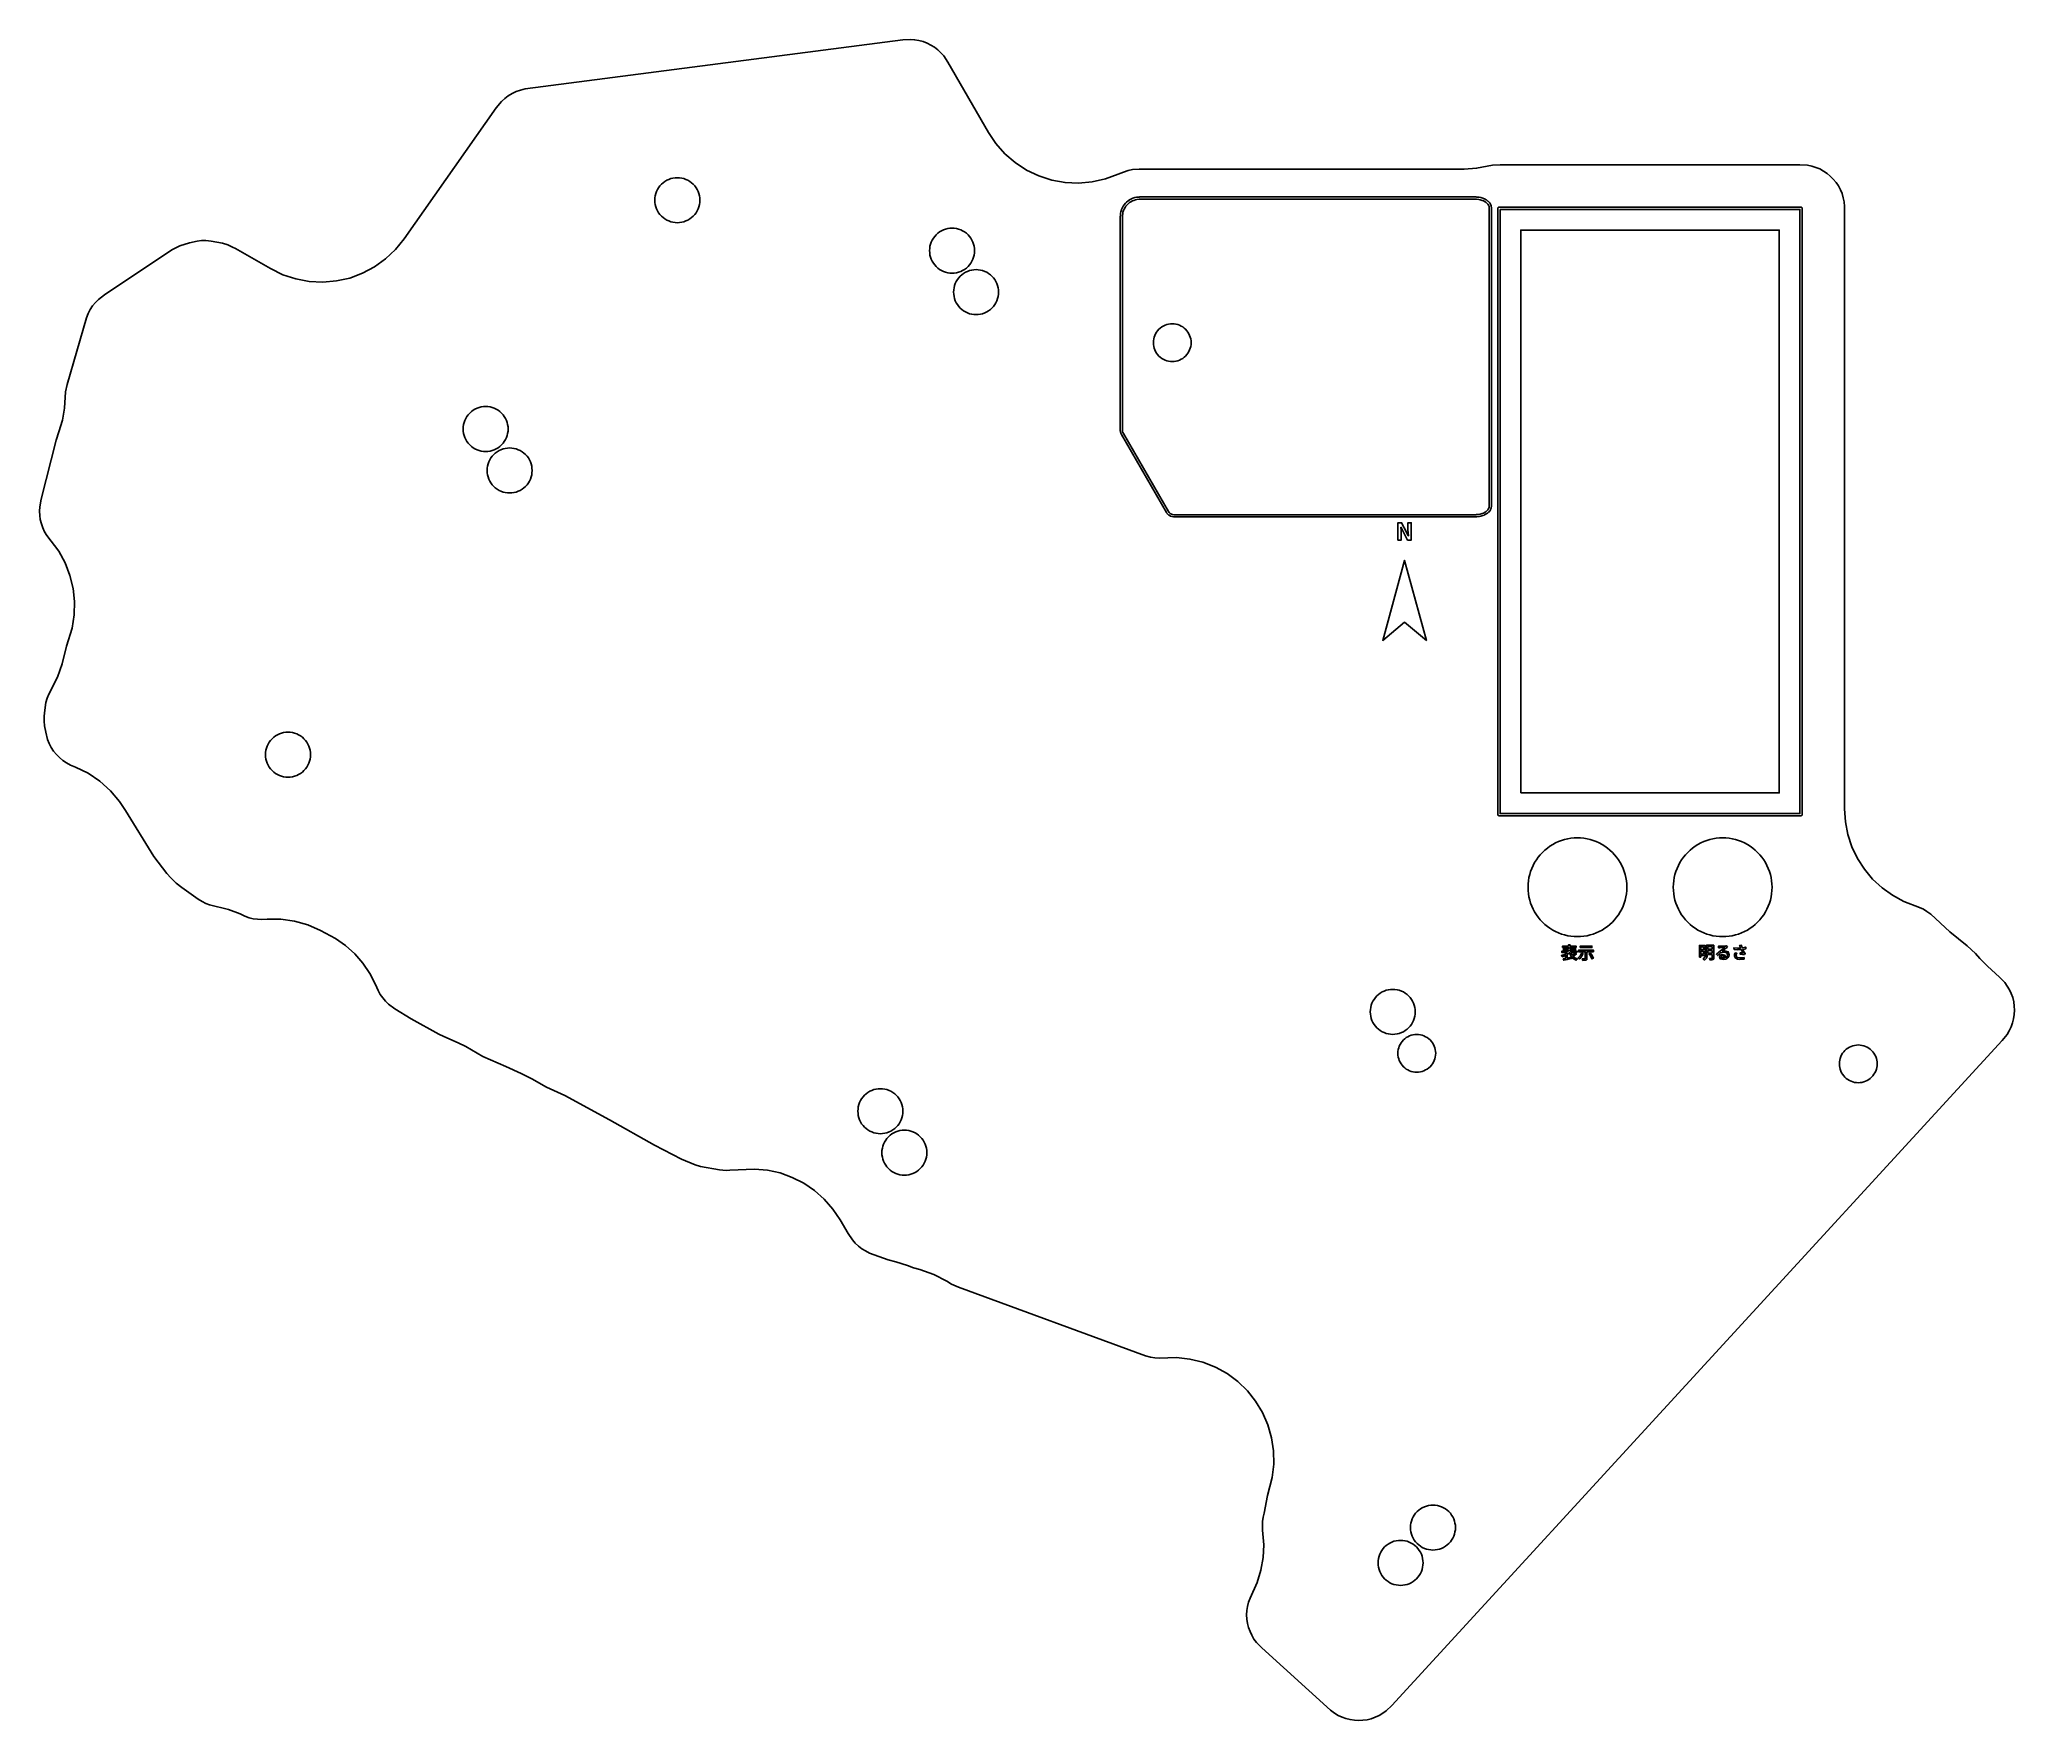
# Model space of a CAD drawing. Header units: millimetres. Extents: x 3 to 275, y 3 to 234.
import ezdxf

# ---------------------------------------------------------------- set-up
doc = ezdxf.new("R2010")
doc.units = ezdxf.units.MM
for name, color, linetype in [('CUT', 1, 'Continuous'), ('ENGRAVE_DARK', 7, 'Continuous'), ('ENGRAVE_LIGHT', 8, 'Continuous')]:
    doc.layers.add(name, color=color, linetype=linetype)

msp = doc.modelspace()

# ---------------------------------------------------------------- linework, layer by layer
at = {"layer": 'CUT'}
for points in [[(5.68, 180.49), (6.15, 182.07), (6.44, 183.71), (6.58, 185.98), (6.79, 186.98), (9.47, 196.17), (9.71, 196.78), (9.99, 197.31), (10.31, 197.81), (10.69, 198.27), (11.11, 198.69), (11.96, 199.35), (21.22, 205.54), (21.76, 205.83), (22.34, 206.08), (23.67, 206.51), (24.72, 206.75), (25.31, 206.81), (25.91, 206.81), (26.63, 206.74), (28.19, 206.43), (28.93, 206.2), (29.57, 205.92), (29.98, 205.7), (34.8, 202.94), (36.5, 202.11), (38.28, 201.52), (40.13, 201.18), (42.01, 201.09), (43.88, 201.25), (45.72, 201.65), (47.48, 202.31), (49.14, 203.19), (50.67, 204.28), (52.04, 205.58), (53.22, 207.04), (65.9, 225.09), (66.6, 225.95), (67.06, 226.37), (67.55, 226.75), (68.08, 227.07), (68.64, 227.33), (69.23, 227.54), (69.89, 227.69), (121.89, 234.44), (122.94, 234.5), (123.52, 234.46), (124.1, 234.36), (124.67, 234.21), (125.22, 234), (125.74, 233.74), (126.24, 233.43), (126.71, 233.08), (127.14, 232.67), (127.52, 232.23), (128.11, 231.36), (133.68, 221.71), (134.72, 220.16), (135.96, 218.76), (137.37, 217.54), (138.94, 216.52), (140.62, 215.71), (142.4, 215.14), (144.23, 214.8), (146.1, 214.72), (147.96, 214.88), (149.78, 215.29), (151.53, 215.94), (152.26, 216.25), (152.91, 216.45), (153.54, 216.58), (154.45, 216.66), (199.19, 216.66), (200.9, 216.76), (203.11, 217.18), (204.16, 217.25), (245.42, 217.25), (246.47, 217.18), (247.05, 217.06), (247.61, 216.89), (248.15, 216.67), (248.67, 216.39), (249.16, 216.06), (249.61, 215.69), (250.03, 215.27), (250.4, 214.82), (250.73, 214.33), (251.01, 213.81), (251.23, 213.27), (251.4, 212.71), (251.52, 212.13), (251.58, 211.5), (251.59, 128.53), (251.7, 126.76), (252.04, 125.02), (252.59, 123.33), (253.35, 121.73), (254.31, 120.24), (255.44, 118.88), (256.75, 117.68), (258.19, 116.65), (259.75, 115.81), (261.9, 114.98), (262.43, 114.73), (262.93, 114.42), (263.44, 114.03), (266.09, 111.59), (268.47, 109.68), (269.59, 108.63), (270.19, 107.95), (271.24, 106.89), (272.9, 105.39), (273.63, 104.62), (273.98, 104.15), (274.28, 103.64), (274.53, 103.11), (274.73, 102.55), (274.87, 101.98), (274.95, 101.39), (274.98, 100.81), (274.95, 100.22), (274.86, 99.63), (274.71, 99.06), (274.51, 98.51), (274.26, 97.98), (273.95, 97.47), (273.29, 96.65), (189.21, 5.06), (188.44, 4.34), (187.97, 3.99), (187.47, 3.69), (186.94, 3.45), (186.38, 3.25), (185.82, 3.11), (185.24, 3.03), (184.65, 3), (184.07, 3.03), (183.49, 3.12), (182.92, 3.26), (182.37, 3.46), (181.84, 3.71), (181.34, 4.01), (180.77, 4.44), (171.33, 12.99), (170.6, 13.75), (170.25, 14.22), (169.95, 14.73), (169.7, 15.26), (169.5, 15.81), (169.35, 16.38), (169.27, 16.97), (169.24, 17.55), (169.27, 18.14), (169.36, 18.72), (169.5, 19.29), (169.7, 19.85), (170.69, 22), (171.21, 23.69), (171.52, 25.44), (171.6, 27.21), (171.43, 29.23), (171.4, 29.81), (171.43, 30.4), (171.52, 30.98), (171.66, 31.54), (172.1, 33.97), (172.75, 36.46), (172.96, 38.29), (172.94, 40.13), (172.67, 41.94), (172.16, 43.71), (171.43, 45.4), (170.48, 46.98), (169.34, 48.41), (168.02, 49.69), (166.54, 50.78), (164.93, 51.67), (163.21, 52.34), (161.43, 52.78), (159.6, 52.98), (157.17, 52.92), (156.59, 52.95), (156.01, 53.05), (155.33, 53.23), (129.57, 62.66), (128.59, 63.1), (127.93, 63.5), (126.14, 64.44), (124.22, 65.11), (123.36, 65.35), (122.55, 65.66), (120.93, 66.15), (119.87, 66.43), (117.32, 67.38), (116.74, 67.66), (116.24, 67.97), (115.77, 68.33), (115.34, 68.73), (114.95, 69.18), (114.35, 70.05), (113.25, 71.95), (112.26, 73.44), (111.08, 74.79), (109.74, 75.98), (108.27, 76.99), (106.67, 77.8), (104.98, 78.4), (103.24, 78.78), (101.45, 78.93), (98.05, 78.77), (97.56, 78.76), (96.66, 78.83), (94.05, 79.31), (93.28, 79.54), (91.43, 80.31), (87.7, 82.21), (81.5, 85.72), (75.36, 89.07), (72.82, 90.22), (70.79, 91.35), (69.32, 92.08), (67.2, 93.07), (64.05, 94.44), (61.7, 95.81), (60.66, 96.33), (58.69, 97.18), (57.97, 97.53), (54.17, 99.63), (51.94, 101.02), (51.08, 101.65), (50.65, 102.06), (50.26, 102.52), (49.92, 103), (49.63, 103.52), (49.26, 104.37), (48.49, 105.88), (47.54, 107.29), (46.42, 108.57), (45.16, 109.71), (43.78, 110.69), (41.69, 111.8), (39.95, 112.56), (38.13, 113.08), (36.24, 113.35), (34.34, 113.37), (33.62, 113.32), (33.03, 113.34), (32.44, 113.42), (31.86, 113.56), (31.29, 113.76), (30.64, 114.07), (29.02, 114.7), (26.41, 115.35), (25.9, 115.53), (25.4, 115.77), (24.84, 116.1), (22.58, 117.7), (21.81, 118.33), (21.08, 119.06), (20.53, 119.66), (18.76, 121.98), (14.83, 128.33), (14.01, 129.54), (12.76, 131.03), (11.32, 132.34), (9.71, 133.44), (7.96, 134.3), (7.29, 134.58), (6.72, 134.89), (6.22, 135.22), (5.75, 135.6), (5.33, 136.03), (4.95, 136.5), (4.62, 137), (4.35, 137.53), (4.12, 138.09), (3.86, 139.13), (3.71, 139.99), (3.64, 140.64), (3.65, 141.3), (3.72, 142.16), (3.89, 143.21), (4.06, 143.77), (4.28, 144.32), (5.48, 146.68), (6.11, 148.54), (6.74, 150.97), (7.49, 153.43), (7.77, 155.25), (7.82, 157.09), (7.62, 158.91), (7.19, 160.7), (6.53, 162.41), (5.65, 164.02), (4.02, 166.21), (3.71, 166.72), (3.46, 167.25), (3.26, 167.81), (3.11, 168.38), (3.03, 168.97), (3, 169.56), (3.03, 170.15), (3.22, 171.2), (5.29, 179.34), (5.68, 180.49)], [(93.93, 212.37), (93.92, 212.68), (93.87, 212.98), (93.8, 213.27), (93.7, 213.56), (93.57, 213.83), (93.41, 214.09), (93.23, 214.34), (93.02, 214.56), (92.8, 214.77), (92.55, 214.95), (92.29, 215.11), (92.02, 215.24), (91.73, 215.34), (91.44, 215.41), (91.14, 215.46), (90.83, 215.47), (90.53, 215.46), (90.23, 215.41), (89.93, 215.34), (89.65, 215.24), (89.37, 215.11), (89.11, 214.95), (88.87, 214.77), (88.64, 214.56), (88.44, 214.34), (88.25, 214.09), (88.1, 213.83), (87.97, 213.56), (87.87, 213.27), (87.79, 212.98), (87.75, 212.68), (87.73, 212.37), (87.75, 212.07), (87.79, 211.77), (87.87, 211.47), (87.97, 211.18), (88.1, 210.91), (88.25, 210.65), (88.44, 210.4), (88.64, 210.18), (88.87, 209.97), (89.11, 209.79), (89.37, 209.64), (89.65, 209.51), (89.93, 209.4), (90.23, 209.33), (90.53, 209.29), (90.83, 209.27), (91.14, 209.29), (91.44, 209.33), (91.73, 209.4), (92.02, 209.51), (92.29, 209.64), (92.55, 209.79), (92.8, 209.97), (93.02, 210.18), (93.23, 210.4), (93.41, 210.65), (93.57, 210.91), (93.7, 211.18), (93.8, 211.47), (93.87, 211.77), (93.92, 212.07), (93.93, 212.37)], [(131.77, 205.42), (131.76, 205.72), (131.71, 206.03), (131.64, 206.32), (131.54, 206.61), (131.41, 206.88), (131.25, 207.14), (131.07, 207.39), (130.87, 207.61), (130.64, 207.82), (130.4, 208), (130.13, 208.15), (129.86, 208.29), (129.57, 208.39), (129.28, 208.46), (128.98, 208.51), (128.67, 208.52), (128.37, 208.51), (128.07, 208.46), (127.77, 208.39), (127.49, 208.29), (127.21, 208.15), (126.95, 208), (126.71, 207.82), (126.48, 207.61), (126.28, 207.39), (126.1, 207.14), (125.94, 206.88), (125.81, 206.61), (125.71, 206.32), (125.63, 206.03), (125.59, 205.72), (125.57, 205.42), (125.59, 205.12), (125.63, 204.82), (125.71, 204.52), (125.81, 204.23), (125.94, 203.96), (126.1, 203.7), (126.28, 203.45), (126.48, 203.23), (126.71, 203.02), (126.95, 202.84), (127.21, 202.69), (127.49, 202.56), (127.77, 202.45), (128.07, 202.38), (128.37, 202.34), (128.67, 202.32), (128.98, 202.34), (129.28, 202.38), (129.57, 202.45), (129.86, 202.56), (130.13, 202.69), (130.4, 202.84), (130.64, 203.02), (130.87, 203.23), (131.07, 203.45), (131.25, 203.7), (131.41, 203.96), (131.54, 204.23), (131.64, 204.52), (131.71, 204.82), (131.76, 205.12), (131.77, 205.42)], [(206.99, 130.75), (242.59, 130.75), (242.59, 208.25), (206.99, 208.25), (206.99, 130.75)], [(135.08, 199.71), (135.07, 200.01), (135.02, 200.31), (134.95, 200.61), (134.84, 200.9), (134.71, 201.17), (134.56, 201.43), (134.38, 201.68), (134.17, 201.9), (133.95, 202.11), (133.7, 202.29), (133.44, 202.44), (133.17, 202.57), (132.88, 202.68), (132.58, 202.75), (132.28, 202.79), (131.98, 202.81), (131.68, 202.79), (131.38, 202.75), (131.08, 202.68), (130.79, 202.57), (130.52, 202.44), (130.26, 202.29), (130.01, 202.11), (129.79, 201.9), (129.58, 201.68), (129.4, 201.43), (129.25, 201.17), (129.12, 200.9), (129.01, 200.61), (128.94, 200.31), (128.9, 200.01), (128.88, 199.71), (128.9, 199.41), (128.94, 199.1), (129.01, 198.81), (129.12, 198.52), (129.25, 198.25), (129.4, 197.99), (129.58, 197.74), (129.79, 197.52), (130.01, 197.31), (130.26, 197.13), (130.52, 196.98), (130.79, 196.85), (131.08, 196.74), (131.38, 196.67), (131.68, 196.62), (131.98, 196.61), (132.28, 196.62), (132.58, 196.67), (132.88, 196.74), (133.17, 196.85), (133.44, 196.98), (133.7, 197.13), (133.95, 197.31), (134.17, 197.52), (134.38, 197.74), (134.56, 197.99), (134.71, 198.25), (134.84, 198.52), (134.95, 198.81), (135.02, 199.1), (135.07, 199.41), (135.08, 199.71)], [(161.59, 192.75), (161.58, 193.01), (161.54, 193.26), (161.48, 193.51), (161.39, 193.75), (161.28, 193.98), (161.15, 194.19), (161, 194.4), (160.83, 194.59), (160.64, 194.76), (160.43, 194.91), (160.22, 195.04), (159.99, 195.15), (159.74, 195.24), (159.5, 195.3), (159.25, 195.34), (158.99, 195.35), (158.74, 195.34), (158.48, 195.3), (158.24, 195.24), (158, 195.15), (157.76, 195.04), (157.55, 194.91), (157.34, 194.76), (157.15, 194.59), (156.98, 194.4), (156.83, 194.19), (156.7, 193.98), (156.59, 193.75), (156.5, 193.51), (156.44, 193.26), (156.4, 193.01), (156.39, 192.75), (156.4, 192.5), (156.44, 192.24), (156.5, 192), (156.59, 191.76), (156.7, 191.52), (156.83, 191.31), (156.98, 191.1), (157.15, 190.91), (157.34, 190.74), (157.55, 190.59), (157.76, 190.46), (158, 190.35), (158.24, 190.26), (158.48, 190.2), (158.74, 190.16), (158.99, 190.15), (159.25, 190.16), (159.5, 190.2), (159.74, 190.26), (159.99, 190.35), (160.22, 190.46), (160.43, 190.59), (160.64, 190.74), (160.83, 190.91), (161, 191.1), (161.15, 191.31), (161.28, 191.52), (161.39, 191.76), (161.48, 192), (161.54, 192.24), (161.58, 192.5), (161.59, 192.75)], [(67.53, 180.86), (67.52, 181.16), (67.47, 181.47), (67.4, 181.76), (67.3, 182.05), (67.17, 182.32), (67.01, 182.58), (66.83, 182.83), (66.63, 183.05), (66.4, 183.26), (66.16, 183.44), (65.89, 183.59), (65.62, 183.72), (65.33, 183.83), (65.04, 183.9), (64.74, 183.95), (64.43, 183.96), (64.13, 183.95), (63.83, 183.9), (63.53, 183.83), (63.25, 183.72), (62.97, 183.59), (62.71, 183.44), (62.47, 183.26), (62.24, 183.05), (62.04, 182.83), (61.86, 182.58), (61.7, 182.32), (61.57, 182.05), (61.47, 181.76), (61.39, 181.47), (61.35, 181.16), (61.33, 180.86), (61.35, 180.56), (61.39, 180.26), (61.47, 179.96), (61.57, 179.67), (61.7, 179.4), (61.86, 179.14), (62.04, 178.89), (62.24, 178.67), (62.47, 178.46), (62.71, 178.28), (62.97, 178.13), (63.25, 178), (63.53, 177.89), (63.83, 177.82), (64.13, 177.78), (64.43, 177.76), (64.74, 177.78), (65.04, 177.82), (65.33, 177.89), (65.62, 178), (65.89, 178.13), (66.16, 178.28), (66.4, 178.46), (66.63, 178.67), (66.83, 178.89), (67.01, 179.14), (67.17, 179.4), (67.3, 179.67), (67.4, 179.96), (67.47, 180.26), (67.52, 180.56), (67.53, 180.86)], [(70.84, 175.15), (70.82, 175.45), (70.78, 175.75), (70.71, 176.05), (70.6, 176.33), (70.47, 176.61), (70.32, 176.87), (70.14, 177.11), (69.93, 177.34), (69.71, 177.54), (69.46, 177.73), (69.2, 177.88), (68.93, 178.01), (68.64, 178.11), (68.34, 178.19), (68.04, 178.23), (67.74, 178.25), (67.43, 178.23), (67.13, 178.19), (66.84, 178.11), (66.55, 178.01), (66.28, 177.88), (66.02, 177.73), (65.77, 177.54), (65.55, 177.34), (65.34, 177.11), (65.16, 176.87), (65, 176.61), (64.87, 176.33), (64.77, 176.05), (64.7, 175.75), (64.65, 175.45), (64.64, 175.15), (64.65, 174.84), (64.7, 174.54), (64.77, 174.25), (64.87, 173.96), (65, 173.69), (65.16, 173.43), (65.34, 173.18), (65.55, 172.96), (65.77, 172.75), (66.02, 172.57), (66.28, 172.41), (66.55, 172.28), (66.84, 172.18), (67.13, 172.11), (67.43, 172.06), (67.74, 172.05), (68.04, 172.06), (68.34, 172.11), (68.64, 172.18), (68.93, 172.28), (69.2, 172.41), (69.46, 172.57), (69.71, 172.75), (69.93, 172.96), (70.14, 173.18), (70.32, 173.43), (70.47, 173.69), (70.6, 173.96), (70.71, 174.25), (70.78, 174.54), (70.82, 174.84), (70.84, 175.15)], [(40.33, 136.01), (40.31, 136.31), (40.27, 136.61), (40.2, 136.91), (40.09, 137.2), (39.96, 137.47), (39.81, 137.73), (39.63, 137.98), (39.42, 138.2), (39.2, 138.41), (38.95, 138.59), (38.69, 138.74), (38.42, 138.87), (38.13, 138.98), (37.83, 139.05), (37.53, 139.09), (37.23, 139.11), (36.92, 139.09), (36.62, 139.05), (36.33, 138.98), (36.04, 138.87), (35.77, 138.74), (35.51, 138.59), (35.26, 138.41), (35.04, 138.2), (34.83, 137.98), (34.65, 137.73), (34.49, 137.47), (34.36, 137.2), (34.26, 136.91), (34.19, 136.61), (34.14, 136.31), (34.13, 136.01), (34.14, 135.71), (34.19, 135.4), (34.26, 135.11), (34.36, 134.82), (34.49, 134.55), (34.65, 134.29), (34.83, 134.04), (35.04, 133.82), (35.26, 133.61), (35.51, 133.43), (35.77, 133.28), (36.04, 133.15), (36.33, 133.04), (36.62, 132.97), (36.92, 132.92), (37.23, 132.91), (37.53, 132.92), (37.83, 132.97), (38.13, 133.04), (38.42, 133.15), (38.69, 133.28), (38.95, 133.43), (39.2, 133.61), (39.42, 133.82), (39.63, 134.04), (39.81, 134.29), (39.96, 134.55), (40.09, 134.82), (40.2, 135.11), (40.27, 135.4), (40.31, 135.71), (40.33, 136.01)], [(221.53, 118.64), (221.46, 119.08), (221.36, 119.51), (221.23, 119.94), (221.07, 120.35), (220.89, 120.76), (220.68, 121.15), (220.44, 121.53), (220.18, 121.89), (219.9, 122.23), (219.6, 122.56), (219.27, 122.86), (218.93, 123.15), (218.57, 123.4), (218.19, 123.64), (217.8, 123.85), (217.39, 124.03), (216.98, 124.19), (216.55, 124.32), (216.12, 124.42), (215.68, 124.49), (215.23, 124.54), (214.79, 124.55), (214.35, 124.54), (213.9, 124.49), (213.46, 124.42), (213.03, 124.32), (212.6, 124.19), (212.19, 124.03), (211.78, 123.85), (211.39, 123.64), (211.01, 123.4), (210.65, 123.15), (210.31, 122.86), (209.98, 122.56), (209.68, 122.23), (209.4, 121.89), (209.14, 121.53), (208.9, 121.15), (208.69, 120.76), (208.51, 120.35), (208.35, 119.94), (208.22, 119.51), (208.12, 119.08), (208.05, 118.64), (208, 118.2), (207.99, 117.75), (208, 117.31), (208.05, 116.86), (208.12, 116.42), (208.22, 115.99), (208.35, 115.56), (208.51, 115.15), (208.69, 114.74), (208.9, 114.35), (209.14, 113.97), (209.4, 113.61), (209.68, 113.27), (209.98, 112.94), (210.31, 112.64), (210.65, 112.36), (211.01, 112.1), (211.39, 111.86), (211.78, 111.65), (212.19, 111.47), (212.6, 111.31), (213.03, 111.18), (213.46, 111.08), (213.9, 111.01), (214.35, 110.96), (214.79, 110.95), (215.23, 110.96), (215.68, 111.01), (216.12, 111.08), (216.55, 111.18), (216.98, 111.31), (217.39, 111.47), (217.8, 111.65), (218.19, 111.86), (218.57, 112.1), (218.93, 112.36), (219.27, 112.64), (219.6, 112.94), (219.9, 113.27), (220.18, 113.61), (220.44, 113.97), (220.68, 114.35), (220.89, 114.74), (221.07, 115.15), (221.23, 115.56), (221.36, 115.99), (221.46, 116.42), (221.53, 116.86), (221.58, 117.31), (221.59, 117.75), (221.58, 118.2), (221.53, 118.64)], [(241.58, 118.2), (241.53, 118.64), (241.46, 119.08), (241.36, 119.51), (241.23, 119.94), (241.07, 120.35), (240.89, 120.76), (240.68, 121.15), (240.44, 121.53), (240.18, 121.89), (239.9, 122.23), (239.6, 122.56), (239.27, 122.86), (238.93, 123.15), (238.57, 123.4), (238.19, 123.64), (237.8, 123.85), (237.39, 124.03), (236.98, 124.19), (236.55, 124.32), (236.12, 124.42), (235.68, 124.49), (235.23, 124.54), (234.79, 124.55), (234.35, 124.54), (233.9, 124.49), (233.46, 124.42), (233.03, 124.32), (232.6, 124.19), (232.19, 124.03), (231.78, 123.85), (231.39, 123.64), (231.01, 123.4), (230.65, 123.15), (230.31, 122.86), (229.98, 122.56), (229.68, 122.23), (229.4, 121.89), (229.14, 121.53), (228.9, 121.15), (228.69, 120.76), (228.51, 120.35), (228.35, 119.94), (228.22, 119.51), (228.12, 119.08), (228.05, 118.64), (228, 118.2), (227.99, 117.75), (228, 117.31), (228.05, 116.86), (228.12, 116.42), (228.22, 115.99), (228.35, 115.56), (228.51, 115.15), (228.69, 114.74), (228.9, 114.35), (229.14, 113.97), (229.4, 113.61), (229.68, 113.27), (229.98, 112.94), (230.31, 112.64), (230.65, 112.36), (231.01, 112.1), (231.39, 111.86), (231.78, 111.65), (232.19, 111.47), (232.6, 111.31), (233.03, 111.18), (233.46, 111.08), (233.9, 111.01), (234.35, 110.96), (234.79, 110.95), (235.23, 110.96), (235.68, 111.01), (236.12, 111.08), (236.55, 111.18), (236.98, 111.31), (237.39, 111.47), (237.8, 111.65), (238.19, 111.86), (238.57, 112.1), (238.93, 112.36), (239.27, 112.64), (239.6, 112.94), (239.9, 113.27), (240.18, 113.61), (240.44, 113.97), (240.68, 114.35), (240.89, 114.74), (241.07, 115.15), (241.23, 115.56), (241.36, 115.99), (241.46, 116.42), (241.53, 116.86), (241.58, 117.31), (241.59, 117.75), (241.58, 118.2)], [(192.46, 100.59), (192.45, 100.9), (192.4, 101.2), (192.33, 101.49), (192.22, 101.78), (192.09, 102.05), (191.94, 102.31), (191.76, 102.56), (191.55, 102.78), (191.33, 102.99), (191.08, 103.17), (190.82, 103.33), (190.55, 103.46), (190.26, 103.56), (189.97, 103.63), (189.66, 103.68), (189.36, 103.69), (189.06, 103.68), (188.76, 103.63), (188.46, 103.56), (188.17, 103.46), (187.9, 103.33), (187.64, 103.17), (187.39, 102.99), (187.17, 102.78), (186.96, 102.56), (186.78, 102.31), (186.63, 102.05), (186.5, 101.78), (186.39, 101.49), (186.32, 101.2), (186.28, 100.9), (186.26, 100.59), (186.28, 100.29), (186.32, 99.99), (186.39, 99.69), (186.5, 99.41), (186.63, 99.13), (186.78, 98.87), (186.96, 98.63), (187.17, 98.4), (187.39, 98.2), (187.64, 98.01), (187.9, 97.86), (188.17, 97.73), (188.46, 97.63), (188.76, 97.55), (189.06, 97.51), (189.36, 97.49), (189.66, 97.51), (189.97, 97.55), (190.26, 97.63), (190.55, 97.73), (190.82, 97.86), (191.08, 98.01), (191.33, 98.2), (191.55, 98.4), (191.76, 98.63), (191.94, 98.87), (192.09, 99.13), (192.22, 99.41), (192.33, 99.69), (192.4, 99.99), (192.45, 100.29), (192.46, 100.59)], [(195.27, 94.88), (195.25, 95.13), (195.22, 95.39), (195.15, 95.63), (195.07, 95.87), (194.96, 96.11), (194.83, 96.32), (194.68, 96.53), (194.51, 96.72), (194.32, 96.89), (194.11, 97.04), (193.89, 97.17), (193.66, 97.28), (193.42, 97.37), (193.17, 97.43), (192.92, 97.47), (192.67, 97.48), (192.41, 97.47), (192.16, 97.43), (191.91, 97.37), (191.67, 97.28), (191.44, 97.17), (191.22, 97.04), (191.02, 96.89), (190.83, 96.72), (190.66, 96.53), (190.51, 96.32), (190.37, 96.11), (190.26, 95.87), (190.18, 95.63), (190.12, 95.39), (190.08, 95.13), (190.07, 94.88), (190.08, 94.62), (190.12, 94.37), (190.18, 94.13), (190.26, 93.88), (190.37, 93.65), (190.51, 93.44), (190.66, 93.23), (190.83, 93.04), (191.02, 92.87), (191.22, 92.72), (191.44, 92.59), (191.67, 92.48), (191.91, 92.39), (192.16, 92.33), (192.41, 92.29), (192.67, 92.28), (192.92, 92.29), (193.17, 92.33), (193.42, 92.39), (193.66, 92.48), (193.89, 92.59), (194.11, 92.72), (194.32, 92.87), (194.51, 93.04), (194.68, 93.23), (194.83, 93.44), (194.96, 93.65), (195.07, 93.88), (195.15, 94.13), (195.22, 94.37), (195.25, 94.62), (195.27, 94.88)], [(256.07, 93.43), (256.05, 93.69), (256.02, 93.94), (255.96, 94.19), (255.87, 94.43), (255.76, 94.66), (255.63, 94.88), (255.48, 95.08), (255.31, 95.27), (255.12, 95.44), (254.91, 95.59), (254.69, 95.73), (254.46, 95.83), (254.22, 95.92), (253.97, 95.98), (253.72, 96.02), (253.47, 96.03), (253.21, 96.02), (252.96, 95.98), (252.71, 95.92), (252.47, 95.83), (252.24, 95.73), (252.02, 95.59), (251.82, 95.44), (251.63, 95.27), (251.46, 95.08), (251.31, 94.88), (251.17, 94.66), (251.07, 94.43), (250.98, 94.19), (250.92, 93.94), (250.88, 93.69), (250.87, 93.43), (250.88, 93.18), (250.92, 92.92), (250.98, 92.68), (251.07, 92.44), (251.17, 92.21), (251.31, 91.99), (251.46, 91.78), (251.63, 91.59), (251.82, 91.42), (252.02, 91.27), (252.24, 91.14), (252.47, 91.03), (252.71, 90.94), (252.96, 90.88), (253.21, 90.84), (253.47, 90.83), (253.72, 90.84), (253.97, 90.88), (254.22, 90.94), (254.46, 91.03), (254.69, 91.14), (254.91, 91.27), (255.12, 91.42), (255.31, 91.59), (255.48, 91.78), (255.63, 91.99), (255.76, 92.21), (255.87, 92.44), (255.96, 92.68), (256.02, 92.92), (256.05, 93.18), (256.07, 93.43)], [(121.9, 86.91), (121.89, 87.22), (121.84, 87.52), (121.77, 87.81), (121.67, 88.1), (121.54, 88.37), (121.38, 88.63), (121.2, 88.88), (120.99, 89.1), (120.77, 89.31), (120.52, 89.49), (120.26, 89.65), (119.99, 89.78), (119.7, 89.88), (119.41, 89.95), (119.11, 90), (118.8, 90.01), (118.5, 90), (118.2, 89.95), (117.9, 89.88), (117.62, 89.78), (117.34, 89.65), (117.08, 89.49), (116.83, 89.31), (116.61, 89.1), (116.41, 88.88), (116.22, 88.63), (116.07, 88.37), (115.94, 88.1), (115.84, 87.81), (115.76, 87.52), (115.72, 87.22), (115.7, 86.91), (115.72, 86.61), (115.76, 86.31), (115.84, 86.01), (115.94, 85.73), (116.07, 85.45), (116.22, 85.19), (116.41, 84.95), (116.61, 84.72), (116.83, 84.52), (117.08, 84.33), (117.34, 84.18), (117.62, 84.05), (117.9, 83.95), (118.2, 83.87), (118.5, 83.83), (118.8, 83.81), (119.11, 83.83), (119.41, 83.87), (119.7, 83.95), (119.99, 84.05), (120.26, 84.18), (120.52, 84.33), (120.77, 84.52), (120.99, 84.72), (121.2, 84.95), (121.38, 85.19), (121.54, 85.45), (121.67, 85.73), (121.77, 86.01), (121.84, 86.31), (121.89, 86.61), (121.9, 86.91)], [(125.19, 81.5), (125.15, 81.8), (125.07, 82.1), (124.97, 82.39), (124.84, 82.66), (124.68, 82.92), (124.5, 83.17), (124.3, 83.39), (124.07, 83.6), (123.83, 83.78), (123.57, 83.93), (123.29, 84.06), (123.01, 84.17), (122.71, 84.24), (122.41, 84.29), (122.11, 84.3), (121.8, 84.29), (121.5, 84.24), (121.21, 84.17), (120.92, 84.06), (120.65, 83.93), (120.39, 83.78), (120.14, 83.6), (119.92, 83.39), (119.71, 83.17), (119.53, 82.92), (119.37, 82.66), (119.24, 82.39), (119.14, 82.1), (119.07, 81.8), (119.02, 81.5), (119.01, 81.2), (119.02, 80.9), (119.07, 80.6), (119.14, 80.3), (119.24, 80.01), (119.37, 79.74), (119.53, 79.48), (119.71, 79.23), (119.92, 79.01), (120.14, 78.8), (120.39, 78.62), (120.65, 78.47), (120.92, 78.34), (121.21, 78.23), (121.5, 78.16), (121.8, 78.11), (122.11, 78.1), (122.41, 78.11), (122.71, 78.16), (123.01, 78.23), (123.29, 78.34), (123.57, 78.47), (123.83, 78.62), (124.07, 78.8), (124.3, 79.01), (124.5, 79.23), (124.68, 79.48), (124.84, 79.74), (124.97, 80.01), (125.07, 80.3), (125.15, 80.6), (125.19, 80.9), (125.21, 81.2), (125.19, 81.5)], [(197.99, 29.57), (197.98, 29.88), (197.93, 30.18), (197.86, 30.47), (197.76, 30.76), (197.63, 31.03), (197.47, 31.29), (197.29, 31.54), (197.09, 31.76), (196.86, 31.97), (196.62, 32.15), (196.36, 32.31), (196.08, 32.44), (195.79, 32.54), (195.5, 32.61), (195.2, 32.66), (194.89, 32.67), (194.59, 32.66), (194.29, 32.61), (193.99, 32.54), (193.71, 32.44), (193.43, 32.31), (193.17, 32.15), (192.93, 31.97), (192.7, 31.76), (192.5, 31.54), (192.32, 31.29), (192.16, 31.03), (192.03, 30.76), (191.93, 30.47), (191.85, 30.18), (191.81, 29.88), (191.79, 29.57), (191.81, 29.27), (191.85, 28.97), (191.93, 28.67), (192.03, 28.39), (192.16, 28.11), (192.32, 27.85), (192.5, 27.61), (192.7, 27.38), (192.93, 27.18), (193.17, 26.99), (193.43, 26.84), (193.71, 26.71), (193.99, 26.61), (194.29, 26.53), (194.59, 26.49), (194.89, 26.47), (195.2, 26.49), (195.5, 26.53), (195.79, 26.61), (196.08, 26.71), (196.36, 26.84), (196.62, 26.99), (196.86, 27.18), (197.09, 27.38), (197.29, 27.61), (197.47, 27.85), (197.63, 28.11), (197.76, 28.39), (197.86, 28.67), (197.93, 28.97), (197.98, 29.27), (197.99, 29.57)], [(193.52, 25.01), (193.47, 25.31), (193.4, 25.61), (193.3, 25.89), (193.17, 26.17), (193.01, 26.43), (192.83, 26.68), (192.63, 26.9), (192.4, 27.1), (192.16, 27.29), (191.89, 27.44), (191.62, 27.57), (191.33, 27.68), (191.04, 27.75), (190.74, 27.79), (190.43, 27.81), (190.13, 27.79), (189.83, 27.75), (189.53, 27.68), (189.25, 27.57), (188.97, 27.44), (188.71, 27.29), (188.47, 27.1), (188.24, 26.9), (188.04, 26.68), (187.86, 26.43), (187.7, 26.17), (187.57, 25.89), (187.47, 25.61), (187.39, 25.31), (187.35, 25.01), (187.33, 24.71), (187.35, 24.4), (187.39, 24.1), (187.47, 23.81), (187.57, 23.52), (187.7, 23.25), (187.86, 22.99), (188.04, 22.74), (188.24, 22.52), (188.47, 22.31), (188.71, 22.13), (188.97, 21.97), (189.25, 21.84), (189.53, 21.74), (189.83, 21.67), (190.13, 21.62), (190.43, 21.61), (190.74, 21.62), (191.04, 21.67), (191.33, 21.74), (191.62, 21.84), (191.89, 21.97), (192.16, 22.13), (192.4, 22.31), (192.63, 22.52), (192.83, 22.74), (193.01, 22.99), (193.17, 23.25), (193.3, 23.52), (193.4, 23.81), (193.47, 24.1), (193.52, 24.4), (193.53, 24.71), (193.52, 25.01)]]:
    msp.add_lwpolyline(points, close=True, dxfattribs=at)
at = {"layer": 'ENGRAVE_DARK'}
for points in [[(191.47, 166.56), (191.45, 166.99), (191.45, 167.94), (191.9, 167.94), (191.9, 165.56), (191.41, 165.56), (190.73, 166.83), (190.49, 167.34), (190.47, 167.34), (190.52, 166.94), (190.54, 166.52), (190.54, 165.56), (190.08, 165.56), (190.08, 167.94), (190.57, 167.94), (191.26, 166.67), (191.5, 166.16), (191.51, 166.16), (191.47, 166.56)], [(190.99, 154.25), (187.99, 151.75), (190.99, 162.75), (193.99, 151.75), (190.99, 154.25)], [(213.43, 108.76), (212.66, 108.76), (212.66, 108.95), (213.56, 108.95), (213.56, 109.12), (212.85, 109.12), (212.85, 109.3), (213.56, 109.3), (213.56, 109.46), (212.75, 109.46), (212.75, 109.64), (213.56, 109.64), (213.56, 109.82), (213.78, 109.82), (213.78, 109.64), (214.61, 109.64), (214.61, 109.46), (213.78, 109.46), (213.78, 109.3), (214.52, 109.3), (214.52, 109.12), (213.78, 109.12), (213.78, 108.95), (214.69, 108.95), (214.69, 108.76), (213.9, 108.76), (213.97, 108.57), (214.07, 108.4), (214.29, 108.55), (214.48, 108.7), (214.65, 108.57), (214.42, 108.4), (214.17, 108.26), (214.42, 108.02), (214.77, 107.88), (214.69, 107.79), (214.62, 107.69), (214, 108.04), (213.7, 108.74), (213.55, 108.61), (213.37, 108.48), (213.37, 108), (213.91, 108.13), (213.94, 107.93), (213.38, 107.8), (212.9, 107.69), (212.83, 107.89), (213.15, 107.95), (213.15, 108.36), (212.94, 108.25), (212.72, 108.18), (212.66, 108.27), (212.58, 108.35), (213.04, 108.51), (213.43, 108.76)], [(215.81, 107.69), (215.54, 107.68), (215.51, 107.8), (215.46, 107.91), (215.69, 107.91), (215.81, 107.91), (215.86, 107.92), (215.87, 107.95), (215.87, 108.88), (214.96, 108.88), (214.96, 109.1), (217, 109.1), (217, 108.88), (216.1, 108.88), (216.1, 107.95), (216.09, 107.79), (215.98, 107.72), (215.81, 107.69)], [(215.17, 109.44), (215.17, 109.66), (216.79, 109.66), (216.79, 109.44), (215.17, 109.44)], [(231.58, 108.14), (231.58, 109.73), (232.36, 109.73), (232.36, 108.34), (231.78, 108.34), (231.78, 108.14), (231.58, 108.14)], [(231.78, 109.15), (232.15, 109.15), (232.15, 109.53), (231.78, 109.53), (231.78, 109.15)], [(232.15, 108.54), (232.15, 108.95), (231.78, 108.95), (231.78, 108.54), (232.15, 108.54)], [(233.28, 107.95), (233.33, 107.95), (233.34, 108), (233.34, 108.47), (232.72, 108.47), (232.6, 108.05), (232.28, 107.72), (232.21, 107.8), (232.12, 107.86), (232.53, 108.37), (232.55, 108.95), (232.55, 109.77), (233.56, 109.77), (233.56, 108), (233.54, 107.84), (233.45, 107.78), (233.3, 107.74), (233.04, 107.74), (233.01, 107.84), (232.96, 107.95), (233.17, 107.94), (233.28, 107.95)], [(232.76, 108.81), (232.75, 108.66), (233.34, 108.66), (233.34, 109.02), (232.76, 109.02), (232.76, 108.95), (232.76, 108.81)], [(232.76, 109.22), (233.34, 109.22), (233.34, 109.57), (232.76, 109.57), (232.76, 109.22)], [(235.46, 109.52), (235.39, 109.47), (235.32, 109.42), (235.06, 109.21), (234.75, 108.96), (234.89, 108.99), (235.03, 109), (235.56, 108.88), (235.7, 108.44), (235.66, 108.18), (235.25, 107.84), (234.89, 107.81), (234.47, 107.88), (234.36, 108.16), (234.44, 108.41), (234.74, 108.49), (235.11, 108.39), (235.22, 108.08), (235.42, 108.21), (235.46, 108.44), (235.36, 108.74), (234.96, 108.82), (234.49, 108.73), (234.11, 108.35), (233.94, 108.52), (234.26, 108.79), (234.54, 109.03), (234.8, 109.24), (235.05, 109.45), (234.73, 109.44), (234.41, 109.42), (234.33, 109.42), (234.24, 109.41), (234.24, 109.65), (234.33, 109.64), (234.42, 109.64), (234.8, 109.65), (235.19, 109.66), (235.29, 109.67), (235.34, 109.68), (235.46, 109.52)], [(237.42, 109.6), (237.48, 109.4), (237.73, 109.44), (237.97, 109.51), (238, 109.28), (237.79, 109.23), (237.55, 109.19), (237.67, 108.95), (237.79, 108.77), (237.84, 108.69), (237.9, 108.63), (237.78, 108.47), (237.52, 108.51), (237.21, 108.53), (237.22, 108.73), (237.42, 108.71), (237.58, 108.69), (237.46, 108.91), (237.33, 109.17), (236.9, 109.15), (236.36, 109.18), (236.35, 109.41), (236.85, 109.37), (237.25, 109.38), (237.19, 109.56), (237.17, 109.65), (237.13, 109.75), (237.38, 109.78), (237.42, 109.6)], [(215.33, 108.68), (215.56, 108.62), (215.36, 108.21), (215.1, 107.89), (215, 107.96), (214.89, 108.02), (215.16, 108.31), (215.33, 108.68)], [(216.84, 108.33), (216.99, 107.99), (216.77, 107.89), (216.63, 108.23), (216.39, 108.6), (216.59, 108.69), (216.84, 108.33)], [(234.93, 108.02), (235.01, 108.03), (234.94, 108.25), (234.74, 108.31), (234.61, 108.28), (234.57, 108.18), (234.63, 108.05), (234.85, 108.02), (234.93, 108.02)], [(237.77, 108.09), (237.75, 107.86), (237.52, 107.83), (237.15, 107.81), (236.83, 107.84), (236.45, 108.08), (236.41, 108.3), (236.44, 108.5), (236.53, 108.71), (236.76, 108.66), (236.67, 108.5), (236.65, 108.34), (236.74, 108.09), (237.16, 108.04), (237.51, 108.05), (237.77, 108.09)]]:
    msp.add_lwpolyline(points, close=True, dxfattribs=at)
at = {"layer": 'ENGRAVE_LIGHT'}
for points in [[(151.91, 180.28), (151.91, 180.29), (151.91, 180.31), (151.86, 180.47), (151.86, 180.49), (151.86, 180.5), (151.84, 180.67), (151.84, 180.69), (151.84, 210.11), (151.84, 210.12), (151.85, 210.21), (151.85, 210.22), (151.88, 210.56), (151.88, 210.58), (151.92, 210.77), (151.92, 210.78), (152.01, 211.06), (152.01, 211.08), (152.09, 211.26), (152.09, 211.27), (152.23, 211.53), (152.24, 211.54), (152.35, 211.71), (152.36, 211.72), (152.54, 211.94), (152.55, 211.96), (152.69, 212.09), (152.7, 212.1), (152.93, 212.29), (152.94, 212.3), (153.1, 212.41), (153.12, 212.42), (153.38, 212.55), (153.39, 212.56), (153.57, 212.63), (153.58, 212.64), (153.86, 212.73), (153.88, 212.73), (154.07, 212.77), (154.09, 212.77), (154.43, 212.8), (154.43, 212.8), (154.53, 212.81), (154.54, 212.81), (200.81, 212.81), (200.82, 212.81), (200.92, 212.8), (200.93, 212.8), (201.27, 212.77), (201.28, 212.77), (201.47, 212.73), (201.49, 212.73), (201.77, 212.64), (201.78, 212.63), (201.96, 212.56), (201.98, 212.55), (202.24, 212.42), (202.25, 212.41), (202.41, 212.3), (202.42, 212.29), (202.52, 212.21), (202.53, 212.2), (202.69, 212.04), (202.7, 212.03), (202.71, 212.02), (202.82, 211.83), (202.83, 211.81), (202.84, 211.8), (202.91, 211.59), (202.91, 211.57), (202.91, 211.56), (202.94, 211.34), (202.94, 211.32), (202.94, 170.25), (202.94, 170.23), (202.91, 170.02), (202.91, 170), (202.91, 169.98), (202.84, 169.77), (202.83, 169.76), (202.82, 169.74), (202.71, 169.56), (202.7, 169.54), (202.69, 169.53), (202.53, 169.37), (202.52, 169.36), (202.42, 169.28), (202.41, 169.27), (202.25, 169.16), (202.24, 169.16), (201.98, 169.02), (201.96, 169.01), (201.78, 168.94), (201.77, 168.93), (201.49, 168.85), (201.47, 168.84), (201.28, 168.81), (201.27, 168.8), (200.93, 168.77), (200.92, 168.77), (200.82, 168.76), (200.81, 168.76), (159.21, 168.76), (159.2, 168.77), (158.99, 168.79), (158.97, 168.79), (158.96, 168.79), (158.76, 168.86), (158.74, 168.86), (158.73, 168.87), (158.55, 168.98), (158.54, 168.98), (158.52, 168.99), (158.37, 169.13), (158.36, 169.14), (158.35, 169.16), (158.22, 169.33), (158.22, 169.34), (151.99, 180.11), (151.99, 180.12), (151.91, 180.28)], [(158.58, 169.35), (158.71, 169.23), (158.87, 169.14), (159.03, 169.08), (159.22, 169.06), (200.81, 169.06), (200.9, 169.07), (201.23, 169.1), (201.41, 169.14), (201.67, 169.22), (201.84, 169.29), (202.09, 169.42), (202.24, 169.52), (202.32, 169.59), (202.46, 169.73), (202.56, 169.89), (202.62, 170.06), (202.64, 170.26), (202.64, 211.31), (202.62, 211.51), (202.56, 211.68), (202.46, 211.84), (202.32, 211.98), (202.24, 212.05), (202.09, 212.15), (201.84, 212.29), (201.67, 212.35), (201.41, 212.44), (201.23, 212.47), (200.9, 212.5), (200.81, 212.51), (154.54, 212.51), (154.45, 212.5), (154.12, 212.47), (153.94, 212.44), (153.68, 212.35), (153.51, 212.29), (153.27, 212.15), (153.11, 212.05), (152.9, 211.88), (152.77, 211.75), (152.59, 211.53), (152.49, 211.38), (152.36, 211.14), (152.29, 210.97), (152.21, 210.7), (152.18, 210.53), (152.14, 210.2), (152.14, 210.11), (152.14, 180.69), (152.15, 180.54), (152.19, 180.4), (152.26, 180.26), (158.47, 169.5), (158.58, 169.35)], [(203.98, 127.6), (203.96, 127.6), (203.95, 127.61), (203.93, 127.61), (203.92, 127.62), (203.91, 127.63), (203.9, 127.63), (203.88, 127.64), (203.87, 127.66), (203.87, 127.67), (203.86, 127.68), (203.85, 127.69), (203.85, 127.71), (203.84, 127.72), (203.84, 127.74), (203.84, 127.75), (203.84, 211.25), (203.84, 211.27), (203.84, 211.28), (203.85, 211.29), (203.85, 211.31), (203.86, 211.32), (203.87, 211.33), (203.87, 211.35), (203.88, 211.36), (203.9, 211.37), (203.91, 211.38), (203.92, 211.38), (203.93, 211.39), (203.95, 211.39), (203.96, 211.4), (203.98, 211.4), (203.99, 211.4), (245.59, 211.4), (245.6, 211.4), (245.62, 211.4), (245.63, 211.39), (245.65, 211.39), (245.66, 211.38), (245.67, 211.38), (245.69, 211.37), (245.7, 211.36), (245.71, 211.35), (245.71, 211.33), (245.72, 211.32), (245.73, 211.31), (245.73, 211.29), (245.74, 211.28), (245.74, 211.27), (245.74, 211.25), (245.74, 127.75), (245.74, 127.74), (245.74, 127.72), (245.73, 127.71), (245.73, 127.69), (245.72, 127.68), (245.71, 127.67), (245.71, 127.66), (245.7, 127.64), (245.69, 127.63), (245.67, 127.63), (245.66, 127.62), (245.65, 127.61), (245.63, 127.61), (245.62, 127.6), (245.6, 127.6), (245.59, 127.6), (203.99, 127.6), (203.98, 127.6)], [(204.14, 211.1), (204.14, 127.9), (245.44, 127.9), (245.44, 211.1), (204.14, 211.1)]]:
    msp.add_lwpolyline(points, close=True, dxfattribs=at)

doc.saveas('drawing.dxf')
